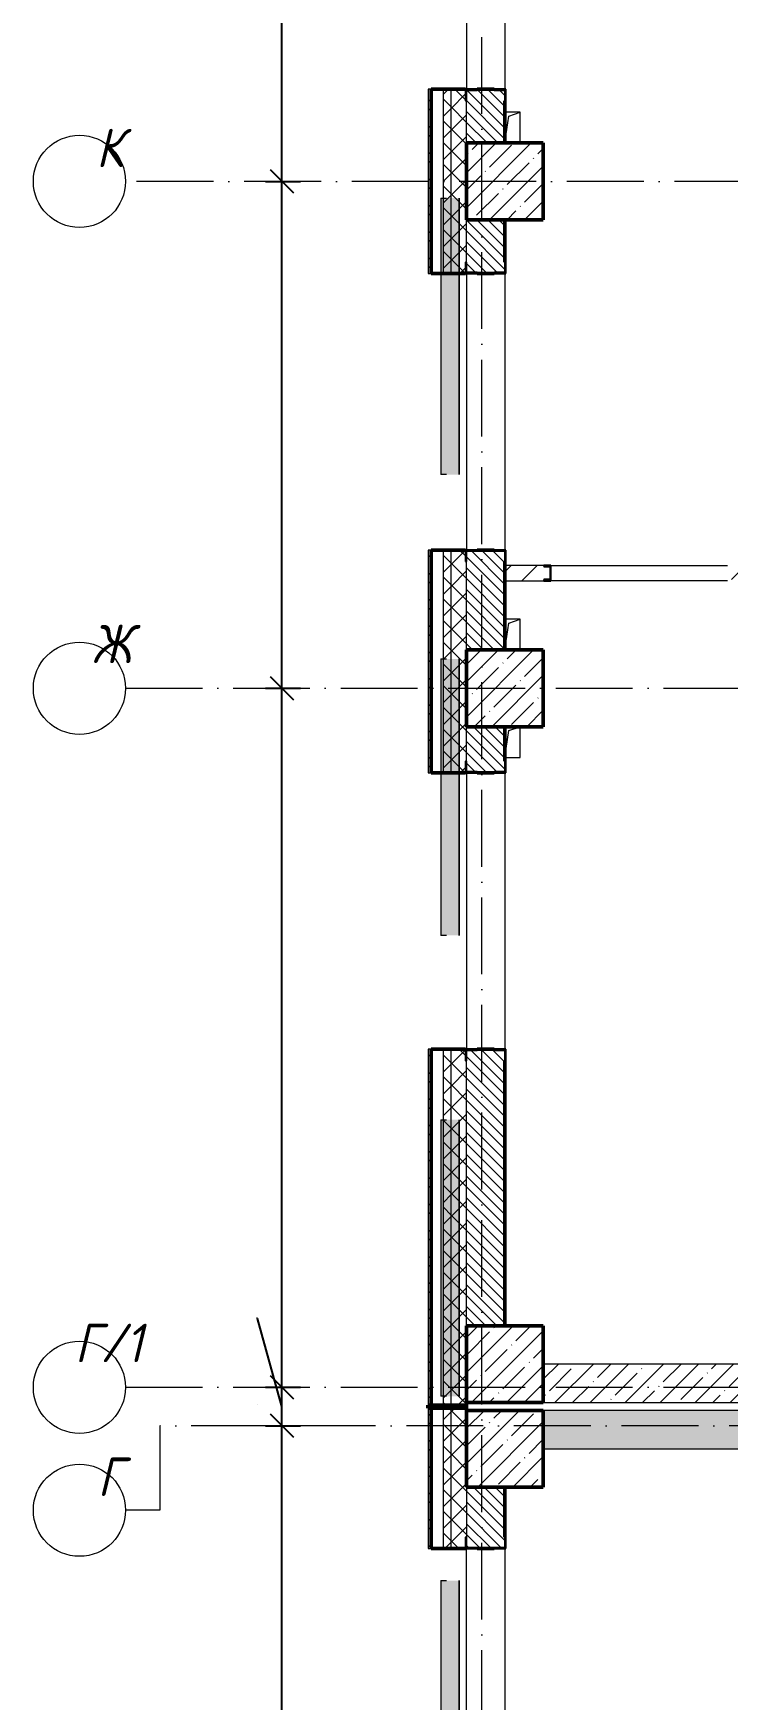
# Model space of a CAD drawing. Header units: millimetres. Extents: x -401725 to 250493, y 305116 to 802890.
# Drawn here: x -20928 to -16409, y 318141 to 328988 of the extents above; entities that cross this region are included whole.
import ezdxf

# ---------------------------------------------------------------- set-up
doc = ezdxf.new("R2010")
doc.units = ezdxf.units.MM
doc.linetypes.add('50_200_ШТРИХ_1Т_ш5_п1_п1_', pattern=[700, 500, -100, 0, -100])
for name, color, linetype, lineweight in [('A-____-____-DIMS', 7, 'Continuous', 9), ('A-GENM-____-MCUT', 7, 'Continuous', 25), ('A-GENM-____-OTLN', 7, 'Continuous', 9), ('A-GENM-____-OTLN-1', 7, 'Continuous', 25), ('A-GLAZ-____-OTLN', 7, 'Continuous', 9), ('A-WALL-____-MCUT-1', 7, 'Continuous', 9), ('A-WALL-____-MCUT-2', 7, 'Continuous', 50), ('A-WALL-____-MCUT-3', 7, 'Continuous', 9), ('A-WALL-____-OTLN', 7, 'Continuous', 9), ('A-WALL-____-PATT-1', 7, 'Continuous', 9), ('A-WALL-FNSH-MCUT-1', 7, 'Continuous', 9), ('I-WALL-____-OTLN', 7, 'Continuous', 9), ('S-COLS-____-MCUT', 7, 'Continuous', 50), ('S-COLS-____-OTLN', 7, 'Continuous', 9), ('S-GRID-____-IDEN', 7, 'Continuous', 9), ('S-GRID-____-OTLN', 7, 'Continuous', 9), ('S-GRID-____-OTLN-1', 7, '50_200_ШТРИХ_1Т_ш5_п1_п1_', 9)]:
    doc.layers.add(name, color=color, linetype=linetype, lineweight=lineweight)
doc.layers.add('A-GLAZ-____-OTLN-1', color=7, linetype='Continuous', lineweight=9, true_color=0xc0c0c0)
doc.styles.add('ISOCPEUR_I', font='isocpeui.ttf', dxfattribs={"width": 0.9, "height": 2.5})
doc.dimstyles.new('ISO-2_5_0_9К_БОЛЬШОЙ_ОСИ', dxfattribs={"dimscale": 304.8, "dimtxt": 248.995294, "dimasz": 0.492126, "dimexe": 0.393701, "dimexo": 0, "dimgap": 0, "dimtad": 1, "dimdec": 0, "dimzin": 0, "dimdsep": 46, "dimtxsty": 'ISOCPEUR_I', "dimblk1": 'OBLIQUE', "dimblk2": 'OBLIQUE', "dimsah": 1, "dimcen": 0.09, "dimdle": 0.393701, "dimazin": 0, "dimtfac": 1, "dimtdec": 4, "dimtix": 1, "dimtmove": 0, "dimatfit": 3, "dimfxl": 1, "dimtvp": 1, "dimtolj": 1, "dimtzin": 0, "dimarcsym": 2})
doc.dimstyles.new('ISO-2_5_0_9К_БОЛЬШОЙ_ОСИ_1', dxfattribs={"dimscale": 304.8, "dimtxt": 248.995294, "dimasz": 0.492126, "dimexe": 0.393701, "dimexo": 0, "dimgap": 0, "dimtad": 1, "dimdec": 0, "dimzin": 0, "dimdsep": 46, "dimtxsty": 'ISOCPEUR_I', "dimblk1": 'OBLIQUE', "dimblk2": 'OBLIQUE', "dimsah": 1, "dimcen": 0.09, "dimdle": 0.393701, "dimazin": 0, "dimtfac": 1, "dimtdec": 4, "dimtix": 1, "dimtmove": 1, "dimatfit": 3, "dimfxl": 1, "dimtvp": 1, "dimtolj": 1, "dimtzin": 0, "dimarcsym": 2})
pattern_1 = [(135, (-15659.08, 310542.9), (-35.35534, -35.35534), [])]
pattern_2 = [(45, (-15659.08, 310542.9), (-70.71068, 70.71068), []), (135, (-15659.08, 310542.9), (-70.71068, -70.71068), [])]
pattern_3 = [(45, (-15659.08, 310542.9), (-114.0493, 114.0493), []), (45, (-15545.03, 310542.9), (-114.0493, 114.0493), [201.612, -40.322, 3.353, -36.97])]
pattern_4 = [(45, (-15659.08, 310542.9), (-85.5366, 85.5366), []), (45, (-15602.06, 310542.9), (-85.5366, 85.5366), [])]

# ---------------------------------------------------------------- blocks, each defined once
blk = doc.blocks.new('BSC_Колонна _Прямоугольная - 500х500-V42-АР1_План отверстий 2 этажа в осях 1-64_А-ГГ')
at = {"layer": 'S-COLS-____-OTLN'}
h = blk.add_hatch(dxfattribs=at)
h.set_pattern_fill('FP_71', color=256, style=0, pattern_type=2)
h.set_pattern_definition([(45, (2200, -9781.04), (-114.0493, 114.0493), []), (45, (2314.05, -9781.04), (-114.0493, 114.0493), [201.612, -40.322, 3.353, -36.97])])
h.paths.add_polyline_path([(-250, -250), (250, -250), (250, 250), (-250, 250)], flags=0)
at = {"layer": 'S-COLS-____-MCUT'}
for p, q in [((250, 250), (-250, 250)), ((-250, 250), (-250, -250)), ((250, -250), (250, 250)), ((-250, -250), (250, -250))]:
    blk.add_line(p, q, dxfattribs=at)
blk = doc.blocks.new('BSC_Колонна _Прямоугольная - 500х500-V45-АР1_План отверстий 2 этажа в осях 1-64_А-ГГ')
at = {"layer": 'S-COLS-____-OTLN'}
h = blk.add_hatch(dxfattribs=at)
h.set_pattern_fill('FP_74', color=256, style=0, pattern_type=2)
h.set_pattern_definition([(45, (2200, -17481.04), (-114.0493, 114.0493), []), (45, (2314.05, -17481.04), (-114.0493, 114.0493), [201.612, -40.322, 3.353, -36.97])])
h.paths.add_polyline_path([(-250, -250), (250, -250), (250, 250), (-250, 250)], flags=0)
at = {"layer": 'S-COLS-____-MCUT'}
for p, q in [((250, 250), (-250, 250)), ((-250, 250), (-250, -250)), ((250, -250), (250, 250)), ((-250, -250), (250, -250))]:
    blk.add_line(p, q, dxfattribs=at)
blk = doc.blocks.new('BSC_Колонна _Прямоугольная - 500х500-V100-АР1_План отверстий 2 этажа в осях 1-64_А-ГГ')
at = {"layer": 'S-COLS-____-OTLN'}
h = blk.add_hatch(dxfattribs=at)
h.set_pattern_fill('FP_129', color=256, style=0, pattern_type=2)
h.set_pattern_definition([(45, (2200, -14181.04), (-114.0493, 114.0493), []), (45, (2314.05, -14181.04), (-114.0493, 114.0493), [201.612, -40.322, 3.353, -36.97])])
h.paths.add_polyline_path([(-250, -250), (250, -250), (250, 250), (-250, 250)], flags=0)
at = {"layer": 'S-COLS-____-MCUT'}
for p, q in [((250, 250), (-250, 250)), ((-250, 250), (-250, -250)), ((250, -250), (250, 250)), ((-250, -250), (250, -250))]:
    blk.add_line(p, q, dxfattribs=at)
blk = doc.blocks.new('BSC_Колонна _Прямоугольная - 500х500-V137-АР1_План отверстий 2 этажа в осях 1-64_А-ГГ')
at = {"layer": 'S-COLS-____-OTLN'}
h = blk.add_hatch(dxfattribs=at)
h.set_pattern_fill('FP_167', color=256, style=0, pattern_type=2)
h.set_pattern_definition([(45, (2200, -9231.04), (-114.0493, 114.0493), []), (45, (2314.05, -9231.04), (-114.0493, 114.0493), [201.612, -40.322, 3.353, -36.97])])
h.paths.add_polyline_path([(-250, -250), (250, -250), (250, 250), (-250, 250), (-250, 105)], flags=0)
at = {"layer": 'S-COLS-____-MCUT'}
for p, q in [((250, 250), (-250, 250)), ((-250, 250), (-250, -250)), ((250, -250), (250, 250)), ((-250, -250), (250, -250))]:
    blk.add_line(p, q, dxfattribs=at)
blk = doc.blocks.new('Фахверк_СКБ_Уголок - 250_2700-27497298-АР1_План отверстий 2 этажа в осях 1-64_А-ГГ')
at = {"layer": 'A-GENM-____-MCUT'}
for p, q in [((200, 181), (125, 181)), ((125, 181), (125, 106)), ((131, 106), (131, 175)), ((131, 175), (200, 175)), ((200, 175), (200, 181)), ((125, 106), (131, 106)), ((131, -6), (125, -6)), ((125, -6), (125, -81)), ((125, -81), (200, -81)), ((131, -75), (131, -6)), ((200, -75), (131, -75)), ((200, -81), (200, -75))]:
    blk.add_line(p, q, dxfattribs=at)
blk = doc.blocks.new('154_Стойка_СКБ_Швеллер - СМ-2180_100-28318692-АР1_План отверстий 2 этажа в осях 1-64_А-ГГ')
at = {"layer": 'A-GENM-____-MCUT'}
for p, q in [((171, 50), (125, 50)), ((125, 50), (125, -50)), ((129.5, 42.4), (171, 42.4)), ((129.5, -42.4), (129.5, 42.4)), ((171, 42.4), (171, 50)), ((125, -50), (171, -50)), ((171, -42.4), (129.5, -42.4)), ((171, -50), (171, -42.4))]:
    blk.add_line(p, q, dxfattribs=at)
blk = doc.blocks.new('Стены 5 - Стены 4-30145060-АР1_План отверстий 2 этажа в осях 1-64_А-ГГ')
at = {"layer": 'A-WALL-____-MCUT-2'}
for p, q in [((-1844, 41030), (-1844, 41010)), ((-1594, 41030), (-1844, 41030)), ((-1844, 41010), (-1594, 41010)), ((-1594, 41010), (-1594, 41030))]:
    blk.add_line(p, q, dxfattribs=at)
blk = doc.blocks.new('AR_Отверстие прямоугольное _в плите_ - AR_Отверстие прямоугольное _в плите_-V158-АР1_План отверстий 2 этажа в осях 1-64_А-ГГ')
at = {"layer": 'A-GENM-____-OTLN'}
for p, q in [((50, 100), (-50, 100)), ((-50, -100), (-25, 75)), ((-25, 75), (50, 100)), ((50, -100), (50, 100))]:
    blk.add_line(p, q, dxfattribs=at)
blk = doc.blocks.new('AR_Отверстие прямоугольное _в плите_ - AR_Отверстие прямоугольное _в плите_-30510733-АР1_План отверстий 2 этажа в осях 1-64_А-ГГ')
at = {"layer": 'A-GENM-____-OTLN'}
for p, q in [((-50, -100), (-25, 75)), ((-25, 75), (50, 100)), ((50, -100), (50, 100)), ((-50, -100), (50, -100))]:
    blk.add_line(p, q, dxfattribs=at)
blk = doc.blocks.new('Отлив_СКБ - Отлив витража_120_НВФ-31885689-АР1_План отверстий 2 этажа в осях 1-64_А-ГГ')
at = {"layer": 'A-GLAZ-____-OTLN-1'}
for points in [[(1800, 2), (1800, 120), (0, 120), (0, 2), (1103, 2)], [(1103, 0), (1800, 0), (1800, 2), (0, 2), (0, 0)]]:
    blk.add_hatch(color=256, dxfattribs=at).paths.add_polyline_path(points, flags=0)
at = {"layer": 'A-GLAZ-____-OTLN'}
for p, q in [((0, 83), (0, 120)), ((1800, 120), (0, 120)), ((1800, 120), (1800, 83)), ((0, 2), (1800, 2)), ((1800, 0), (0, 0))]:
    blk.add_line(p, q, dxfattribs=at)
blk = doc.blocks.new('Ось сетки - Круг_Ø6_00__ISO-2_5_0_9K_-25732049-АР1_План отверстий 2 этажа в осях 1-64_А-ГГ')
at = {"layer": 'S-GRID-____-IDEN'}
blk.add_circle((0, 0), 3, dxfattribs=at)
blk = doc.blocks.new('_Oblique')
at = {"color": 0, "linetype": 'ByBlock', "lineweight": -2}
blk.add_line((-0.5, -0.5), (0.5, 0.5), dxfattribs=at)
blk = doc.blocks.new('*D9296')
at = {"layer": 'A-____-____-DIMS', "color": 0, "lineweight": -2, "transparency": 16777216}
for p, q in [((-19310, 316404), (-19310, 320044)), ((-19417, 319924), (-19190, 319924)), ((-19417, 316524), (-19190, 316524))]:
    blk.add_line(p, q, dxfattribs=at)
at = {"layer": 'Defpoints', "color": 0, "transparency": 16777216}
for p in [(-19417, 319924), (-19310, 319924), (-19417, 316524)]:
    blk.add_point(p, dxfattribs=at)
at = {"layer": 'A-____-____-DIMS', "color": 0, "lineweight": -2, "transparency": 16777216, "xscale": 150, "yscale": 150, "zscale": 150}
for p, rotation in [((-19310, 319924), 90), ((-19310, 316524), 270)]:
    blk.add_blockref('_Oblique', p, dxfattribs=dict(at, rotation=rotation))
at = {"layer": 'A-____-____-DIMS', "color": 0, "transparency": 16777216, "insert": (-19312, 318224), "char_height": 2.5, "width": 781.46, "attachment_point": 5, "rotation": 90, "style": 'ISOCPEUR_I'}
blk.add_mtext('\\A1;3400', dxfattribs=at)
blk = doc.blocks.new('*D9297')
at = {"layer": 'A-____-____-DIMS', "color": 0, "lineweight": -2, "transparency": 16777216}
for p, q in [((-19470, 320621), (-19475, 320621)), ((-19310, 320049), (-19470, 320621)), ((-19310, 319804), (-19310, 320294)), ((-19417, 320174), (-19190, 320174)), ((-19417, 319924), (-19190, 319924))]:
    blk.add_line(p, q, dxfattribs=at)
at = {"layer": 'Defpoints', "color": 0, "transparency": 16777216}
for p in [(-19417, 320174), (-19310, 320174), (-19417, 319924)]:
    blk.add_point(p, dxfattribs=at)
at = {"layer": 'A-____-____-DIMS', "color": 0, "lineweight": -2, "transparency": 16777216, "xscale": 150, "yscale": 150, "zscale": 150}
for p, rotation in [((-19310, 320174), 90), ((-19310, 319924), 270)]:
    blk.add_blockref('_Oblique', p, dxfattribs=dict(at, rotation=rotation))
at = {"layer": 'A-____-____-DIMS', "color": 0, "transparency": 16777216, "insert": (-19472, 320054), "char_height": 2.5, "width": 568.86, "attachment_point": 1, "rotation": 90, "line_spacing_factor": 1.149209, "style": 'ISOCPEUR_I'}
blk.add_mtext('\\A1;250', dxfattribs=at)
blk = doc.blocks.new('*D9298')
at = {"layer": 'A-____-____-DIMS', "color": 0, "lineweight": -2, "transparency": 16777216}
for p, q in [((-19310, 320054), (-19310, 324844)), ((-19417, 324724), (-19190, 324724)), ((-19417, 320174), (-19190, 320174))]:
    blk.add_line(p, q, dxfattribs=at)
at = {"layer": 'Defpoints', "color": 0, "transparency": 16777216}
for p in [(-19417, 324724), (-19310, 324724), (-19417, 320174)]:
    blk.add_point(p, dxfattribs=at)
at = {"layer": 'A-____-____-DIMS', "color": 0, "lineweight": -2, "transparency": 16777216, "xscale": 150, "yscale": 150, "zscale": 150}
for p, rotation in [((-19310, 324724), 90), ((-19310, 320174), 270)]:
    blk.add_blockref('_Oblique', p, dxfattribs=dict(at, rotation=rotation))
at = {"layer": 'A-____-____-DIMS', "color": 0, "transparency": 16777216, "insert": (-19312, 322449), "char_height": 2.5, "width": 781.46, "attachment_point": 5, "rotation": 90, "style": 'ISOCPEUR_I'}
blk.add_mtext('\\A1;4550', dxfattribs=at)
blk = doc.blocks.new('*D9299')
at = {"layer": 'A-____-____-DIMS', "color": 0, "lineweight": -2, "transparency": 16777216}
for p, q in [((-19310, 324604), (-19310, 328144)), ((-19417, 328024), (-19190, 328024)), ((-19417, 324724), (-19190, 324724))]:
    blk.add_line(p, q, dxfattribs=at)
at = {"layer": 'Defpoints', "color": 0, "transparency": 16777216}
for p in [(-19417, 328024), (-19310, 328024), (-19417, 324724)]:
    blk.add_point(p, dxfattribs=at)
at = {"layer": 'A-____-____-DIMS', "color": 0, "lineweight": -2, "transparency": 16777216, "xscale": 150, "yscale": 150, "zscale": 150}
for p, rotation in [((-19310, 328024), 90), ((-19310, 324724), 270)]:
    blk.add_blockref('_Oblique', p, dxfattribs=dict(at, rotation=rotation))
at = {"layer": 'A-____-____-DIMS', "color": 0, "transparency": 16777216, "insert": (-19312, 326374), "char_height": 2.5, "width": 758.48, "attachment_point": 5, "rotation": 90, "style": 'ISOCPEUR_I'}
blk.add_mtext('\\A1;3300', dxfattribs=at)
blk = doc.blocks.new('*D9300')
at = {"layer": 'A-____-____-DIMS', "color": 0, "lineweight": -2, "transparency": 16777216}
for p, q in [((-19310, 327904), (-19310, 334144)), ((-19417, 334024), (-19190, 334024)), ((-19417, 328024), (-19190, 328024))]:
    blk.add_line(p, q, dxfattribs=at)
at = {"layer": 'Defpoints', "color": 0, "transparency": 16777216}
for p in [(-19417, 334024), (-19310, 334024), (-19417, 328024)]:
    blk.add_point(p, dxfattribs=at)
at = {"layer": 'A-____-____-DIMS', "color": 0, "lineweight": -2, "transparency": 16777216, "xscale": 150, "yscale": 150, "zscale": 150}
for p, rotation in [((-19310, 334024), 90), ((-19310, 328024), 270)]:
    blk.add_blockref('_Oblique', p, dxfattribs=dict(at, rotation=rotation))
at = {"layer": 'A-____-____-DIMS', "color": 0, "transparency": 16777216, "insert": (-19312, 331024), "char_height": 2.5, "width": 758.48, "attachment_point": 5, "rotation": 90, "style": 'ISOCPEUR_I'}
blk.add_mtext('\\A1;6000', dxfattribs=at)

msp = doc.modelspace()

# ---------------------------------------------------------------- hatches: boundary and pattern name
at = {"layer": 'A-WALL-____-PATT-1'}
h = msp.add_hatch(dxfattribs=at)
h.set_pattern_fill('FP_3', color=256, style=0, pattern_type=2)
h.set_pattern_definition(pattern_4)
h.paths.add_polyline_path([(-18359.0813, 320058.9433), (-18339.0813, 320058.9433), (-18339.0813, 322373.9433), (-18359.0813, 322373.9433), (-18359.0813, 321598.7378)], flags=0)
h.paths.add_polyline_path([(-18339.0813, 324173.9433), (-18339.0813, 325623.9433), (-18359.0813, 325623.9433), (-18359.0813, 324173.9433)], flags=0)
h.paths.add_polyline_path([(-18339.0813, 327423.9433), (-18339.0813, 328623.9433), (-18359.0813, 328623.9433), (-18359.0813, 327423.9433)], flags=0)
h.paths.add_polyline_path([(-18359.0813, 330423.9433), (-18339.0813, 330423.9433), (-18339.0813, 331623.9433), (-18359.0813, 331623.9433)], flags=0)
h.paths.add_polyline_path([(-18339.0813, 333423.9433), (-18339.0813, 334623.9433), (-18359.0813, 334623.9433), (-18359.0813, 333423.9433)], flags=0)
h.paths.add_polyline_path([(-18339.0813, 336423.9433), (-18339.0813, 337348.9433), (-18359.0813, 337348.9433), (-18359.0813, 336423.9433)], flags=0)
h = msp.add_hatch(dxfattribs=at)
h.set_pattern_fill('FP_1', color=256, style=0, pattern_type=2)
h.set_pattern_definition(pattern_2)
h.paths.add_polyline_path([(-18209.0813, 320058.9433), (-18209.0813, 322373.9433), (-18259.0813, 322373.9433), (-18259.0813, 320058.9433)], flags=0)
h.paths.add_polyline_path([(-18209.0813, 324173.9433), (-18209.0813, 325623.9433), (-18259.0813, 325623.9433), (-18259.0813, 324173.9433)], flags=0)
h.paths.add_polyline_path([(-18209.0813, 327423.9433), (-18209.0813, 328623.9433), (-18259.0813, 328623.9433), (-18259.0813, 327423.9433)], flags=0)
h.paths.add_polyline_path([(-18259.0813, 330423.9433), (-18209.0813, 330423.9433), (-18209.0813, 331623.9433), (-18259.0813, 331623.9433)], flags=0)
h.paths.add_polyline_path([(-18209.0813, 333423.9433), (-18209.0813, 334623.9433), (-18259.0813, 334623.9433), (-18259.0813, 333423.9433)], flags=0)
h.paths.add_polyline_path([(-18209.0813, 336423.9433), (-18209.0813, 337273.9433), (-18259.0813, 337273.9433), (-18259.0813, 336423.9433)], flags=0)
h = msp.add_hatch(dxfattribs=at)
h.set_pattern_fill('FP_1', color=256, style=0, pattern_type=2)
h.set_pattern_definition(pattern_2)
h.paths.add_polyline_path([(-18209.0813, 320058.9433), (-18109.0813, 320058.9433), (-18109.0813, 322298.9433), (-18115.0813, 322298.9433), (-18115.0813, 322373.9433), (-18209.0813, 322373.9433), (-18209.0813, 320073.9433)], flags=0)
h.paths.add_polyline_path([(-18115.0813, 324173.9433), (-18115.0813, 324248.9433), (-18109.0813, 324248.9433), (-18109.0813, 325548.9433), (-18115.0813, 325548.9433), (-18115.0813, 325623.9433), (-18209.0813, 325623.9433), (-18209.0813, 324173.9433)], flags=0)
h.paths.add_polyline_path([(-18115.0813, 327423.9433), (-18115.0813, 327498.9433), (-18109.0813, 327498.9433), (-18109.0813, 328548.9433), (-18115.0813, 328548.9433), (-18115.0813, 328623.9433), (-18209.0813, 328623.9433), (-18209.0813, 327423.9433)], flags=0)
h.paths.add_polyline_path([(-18209.0813, 330423.9433), (-18115.0813, 330423.9433), (-18115.0813, 330498.9433), (-18109.0813, 330498.9433), (-18109.0813, 331548.9433), (-18115.0813, 331548.9433), (-18115.0813, 331623.9433), (-18209.0813, 331623.9433), (-18209.0813, 330429.9433)], flags=0)
h.paths.add_polyline_path([(-18115.0813, 333423.9433), (-18115.0813, 333498.9433), (-18109.0813, 333498.9433), (-18109.0813, 334548.9433), (-18115.0813, 334548.9433), (-18115.0813, 334623.9433), (-18209.0813, 334623.9433), (-18209.0813, 333423.9433)], flags=0)
h.paths.add_polyline_path([(-18209.0813, 336423.9433), (-18115.0813, 336423.9433), (-18115.0813, 336498.9433), (-18109.0813, 336498.9433), (-18109.0813, 337273.9433), (-18209.0813, 337273.9433), (-18209.0813, 336429.9433)], flags=0)
h = msp.add_hatch(dxfattribs=at)
h.set_pattern_fill('FP_6', color=256, style=0, pattern_type=2)
h.set_pattern_definition(pattern_1)
h.paths.add_polyline_path([(-18109.0813, 328273.9433), (-17859.0813, 328273.9433), (-17859.0813, 328617.9433), (-17928.0813, 328617.9433), (-17928.0813, 328623.9433), (-18040.0813, 328623.9433), (-18040.0813, 328617.9433), (-18109.0813, 328617.9433), (-18109.0813, 328478.6898)], flags=0)
h.paths.add_polyline_path([(-17928.0813, 330423.9433), (-17928.0813, 330429.9433), (-17859.0813, 330429.9433), (-17859.0813, 331617.9433), (-17928.0813, 331617.9433), (-17928.0813, 331623.9433), (-18040.0813, 331623.9433), (-18040.0813, 331617.9433), (-18109.0813, 331617.9433), (-18109.0813, 330429.9433), (-18040.0813, 330429.9433), (-18040.0813, 330423.9433)], flags=0)
h.paths.add_polyline_path([(-17928.0813, 333423.9433), (-17928.0813, 333429.9433), (-17859.0813, 333429.9433), (-17859.0813, 333773.9433), (-18109.0813, 333773.9433), (-18109.0813, 333429.9433), (-18040.0813, 333429.9433), (-18040.0813, 333423.9433)], flags=0)
h = msp.add_hatch(dxfattribs=at)
h.set_pattern_fill('FP_6', color=256, style=0, pattern_type=2)
h.set_pattern_definition(pattern_1)
h.paths.add_polyline_path([(-18109.0813, 324973.9433), (-17859.0813, 324973.9433), (-17859.0813, 325617.9433), (-17928.0813, 325617.9433), (-17928.0813, 325623.9433), (-18040.0813, 325623.9433), (-18040.0813, 325617.9433), (-18109.0813, 325617.9433), (-18109.0813, 325038.7138)], flags=0)
h.paths.add_polyline_path([(-17928.0813, 327423.9433), (-17928.0813, 327429.9433), (-17859.0813, 327429.9433), (-17859.0813, 327773.9433), (-18109.0813, 327773.9433), (-18109.0813, 327429.9433), (-18040.0813, 327429.9433), (-18040.0813, 327423.9433)], flags=0)
h = msp.add_hatch(dxfattribs=at)
h.set_pattern_fill('FP_4', color=256, style=0, pattern_type=2)
h.set_pattern_definition([(45, (-15659.08, 310542.9), (-84.8528, 84.8528), [])])
h.paths.add_polyline_path([(-10859.0813, 325423.9433), (-10859.0813, 325523.9433), (-13759.0813, 325523.9433), (-13759.0813, 325423.9433), (-12137.8423, 325423.9433)], flags=0)
h.paths.add_polyline_path([(-13809.0813, 325423.9433), (-13809.0813, 325426.9433), (-13762.0813, 325426.9433), (-13762.0813, 325520.9433), (-13809.0813, 325520.9433), (-13809.0813, 325523.9433), (-16363.0813, 325523.1144), (-16363.0813, 325516.3433), (-16404.5813, 325516.3433), (-16404.5813, 325431.5433), (-16363.0813, 325431.5433), (-16363.0813, 325423.9433), (-15672.7709, 325423.9433)], flags=0)
h.paths.add_polyline_path([(-17859.0813, 325423.9433), (-17605.0813, 325423.9433), (-17605.0813, 325431.5433), (-17563.5813, 325431.5433), (-17563.5813, 325516.3433), (-17605.0813, 325516.3433), (-17605.0813, 325523.9433), (-17859.0813, 325523.9433), (-17859.0813, 325431.5433)], flags=0)
h = msp.add_hatch(dxfattribs=at)
h.set_pattern_fill('FP_6', color=256, style=0, pattern_type=2)
h.set_pattern_definition(pattern_1)
h.paths.add_polyline_path([(-18109.0813, 320573.9433), (-17859.0813, 320573.9433), (-17859.9146, 322367.9433), (-17928.0813, 322367.9433), (-17928.0813, 322373.9433), (-18040.0813, 322373.9433), (-18040.0813, 322367.9433), (-18109.0813, 322367.9433), (-18109.0813, 321598.7378)], flags=0)
h.paths.add_polyline_path([(-17928.0813, 324173.9433), (-17928.0813, 324179.9433), (-17859.0813, 324179.9433), (-17859.0813, 324473.9433), (-18109.0813, 324473.9433), (-18109.0813, 324179.9433), (-18040.0813, 324179.9433), (-18040.0813, 324173.9433)], flags=0)
h = msp.add_hatch(dxfattribs=at)
h.set_pattern_fill('FP_25', color=256, style=0, pattern_type=2)
h.set_pattern_definition(pattern_3)
h.paths.add_polyline_path([(-11254.1102, 320073.9433), (-10559.0813, 320073.9433), (-10559.0813, 320323.9433), (-17609.0813, 320323.9433), (-17609.0813, 320073.9433), (-12137.8423, 320073.9433)], flags=0)
h = msp.add_hatch(dxfattribs=at)
h.set_pattern_fill('FP_3', color=256, style=0, pattern_type=2)
h.set_pattern_definition(pattern_4)
h.paths.add_polyline_path([(-18359.0813, 308373.9433), (-18339.0813, 308373.9433), (-18339.0813, 312773.9433), (-18359.0813, 312773.9433), (-18359.0813, 311278.8098)], flags=0)
h.paths.add_polyline_path([(-18359.0813, 314573.9433), (-18339.0813, 314573.9433), (-18339.0813, 317323.9433), (-18359.0813, 317323.9433), (-18359.0813, 314718.7858)], flags=0)
h.paths.add_polyline_path([(-18339.0813, 319123.9433), (-18339.0813, 320038.9433), (-18359.0813, 320038.9433), (-18359.0813, 319123.9433)], flags=0)
h = msp.add_hatch(dxfattribs=at)
h.set_pattern_fill('FP_1', color=256, style=0, pattern_type=2)
h.set_pattern_definition(pattern_2)
h.paths.add_polyline_path([(-18259.0813, 308473.9433), (-18209.0813, 308473.9433), (-18209.0813, 312773.9433), (-18259.0813, 312773.9433), (-18259.0813, 311278.8098)], flags=0)
h.paths.add_polyline_path([(-18209.0813, 314573.9433), (-18209.0813, 317323.9433), (-18259.0813, 317323.9433), (-18259.0813, 314573.9433)], flags=0)
h.paths.add_polyline_path([(-18209.0813, 319123.9433), (-18209.0813, 320058.9433), (-18259.0813, 320058.9433), (-18259.0813, 319123.9433)], flags=0)
h = msp.add_hatch(dxfattribs=at)
h.set_pattern_fill('FP_1', color=256, style=0, pattern_type=2)
h.set_pattern_definition(pattern_2)
h.paths.add_polyline_path([(-18209.0813, 308523.9433), (-18109.0813, 308523.9433), (-18109.0813, 312773.9433), (-18209.0813, 312773.9433), (-18209.0813, 311278.8098)], flags=0)
h.paths.add_polyline_path([(-18109.0813, 314573.9433), (-18109.0813, 317248.9433), (-18115.0813, 317248.9433), (-18115.0813, 317323.9433), (-18209.0813, 317323.9433), (-18209.0813, 314573.9433)], flags=0)
h.paths.add_polyline_path([(-18115.0813, 319123.9433), (-18115.0813, 319198.9433), (-18109.0813, 319198.9433), (-18109.0813, 320058.9433), (-18209.0813, 320058.9433), (-18209.0813, 319123.9433)], flags=0)
h = msp.add_hatch(dxfattribs=at)
h.set_pattern_fill('FP_25', color=256, style=0, pattern_type=2)
h.set_pattern_definition(pattern_3)
h.paths.add_polyline_path([(6990.9187, 319773.9433), (7890.9187, 319773.9433), (7890.9187, 320023.9433), (6990.9187, 320023.9433)], flags=0)
h.paths.add_polyline_path([(4890.9187, 319773.9433), (4890.9187, 320023.9433), (-2759.0813, 320023.9433), (-2759.0813, 319773.9433), (2001.872, 319773.9433)], flags=0)
h.paths.add_polyline_path([(-4859.0813, 319773.9433), (-4859.0813, 320023.9433), (-6059.0813, 320023.9433), (-6059.0813, 319773.9433), (-5067.9852, 319773.9433)], flags=0)
h.paths.add_polyline_path([(-10370.378, 319773.9433), (-10059.0813, 319773.9433), (-10059.0813, 320023.9433), (-17609.0813, 320023.9433), (-17609.0813, 319773.9433), (-12137.8423, 319773.9433)], flags=0)
h = msp.add_hatch(dxfattribs=at)
h.set_pattern_fill('FP_6', color=256, style=0, pattern_type=2)
h.set_pattern_definition(pattern_1)
h.paths.add_polyline_path([(-18109.0813, 316873.9433), (-17859.0813, 316873.9433), (-17859.0813, 317317.9433), (-17928.0813, 317317.9433), (-17928.0813, 317323.9433), (-18040.0813, 317323.9433), (-18040.0813, 317317.9433), (-18109.0813, 317317.9433), (-18109.0813, 317248.9433)], flags=0)
h.paths.add_polyline_path([(-18040.0813, 319123.9433), (-17928.0813, 319123.9433), (-17928.0813, 319129.9433), (-17859.0813, 319129.9433), (-17859.0813, 319523.9433), (-18109.0813, 319523.9433), (-18109.0813, 319129.9433), (-18040.0813, 319129.9433)], flags=0)

# ---------------------------------------------------------------- linework, layer by layer
at = {"layer": 'A-WALL-____-MCUT-1'}
for p, q in [((-10559.0813, 320323.9433), (-17609.0813, 320323.9433)), ((-17609.0813, 320073.9433), (-10559.0813, 320073.9433)), ((-10059.0813, 320023.9433), (-17609.0813, 320023.9433)), ((-17609.0813, 319773.9433), (-10059.0813, 319773.9433))]:
    msp.add_line(p, q, dxfattribs=at)
at = {"layer": 'A-WALL-____-MCUT-2'}
for p, q in [((-18115.0813, 328623.9433), (-18339.0813, 328623.9433)), ((-18339.0813, 328623.9433), (-18339.0813, 327423.9433)), ((-17928.0813, 328623.9433), (-18040.0813, 328623.9433)), ((-17859.0813, 328273.9433), (-17859.0813, 328548.9433)), ((-17859.0813, 327498.9433), (-17859.0813, 327773.9433)), ((-18339.0813, 327423.9433), (-18115.0813, 327423.9433)), ((-18040.0813, 327423.9433), (-17928.0813, 327423.9433)), ((-18115.0813, 325623.9433), (-18339.0813, 325623.9433)), ((-18339.0813, 325623.9433), (-18339.0813, 324173.9433)), ((-17928.0813, 325623.9433), (-18040.0813, 325623.9433)), ((-17859.0813, 324973.9433), (-17859.0813, 325548.9433)), ((-17859.0813, 324248.9433), (-17859.0813, 324473.9433)), ((-18339.0813, 324173.9433), (-18115.0813, 324173.9433)), ((-18040.0813, 324173.9433), (-17928.0813, 324173.9433)), ((-18115.0813, 322373.9433), (-18339.0813, 322373.9433)), ((-18339.0813, 322373.9433), (-18339.0813, 319123.9433)), ((-17928.0813, 322373.9433), (-18040.0813, 322373.9433)), ((-17859.0813, 320573.9433), (-17859.0813, 322298.9433)), ((-18109.0813, 320023.9433), (-18109.0813, 320073.9433)), ((-17859.0813, 319198.9433), (-17859.0813, 319523.9433)), ((-18339.0813, 319123.9433), (-18115.0813, 319123.9433)), ((-18040.0813, 319123.9433), (-17928.0813, 319123.9433))]:
    msp.add_line(p, q, dxfattribs=at)
at = {"layer": 'A-WALL-____-MCUT-3'}
for p, q in [((-18259.0813, 327423.9433), (-18259.0813, 328623.9433)), ((-18209.0813, 327423.9433), (-18209.0813, 328623.9433)), ((-18109.0813, 328273.9433), (-18109.0813, 328548.9433)), ((-18109.0813, 327498.9433), (-18109.0813, 327773.9433)), ((-18259.0813, 324173.9433), (-18259.0813, 325623.9433)), ((-18209.0813, 324173.9433), (-18209.0813, 325623.9433)), ((-18109.0813, 324973.9433), (-18109.0813, 325548.9433)), ((-18109.0813, 324248.9433), (-18109.0813, 324473.9433)), ((-18259.0813, 319123.9433), (-18259.0813, 322373.9433)), ((-18209.0813, 319123.9433), (-18209.0813, 322373.9433)), ((-18109.0813, 320573.9433), (-18109.0813, 322298.9433)), ((-18109.0813, 319523.9433), (-18109.0813, 319198.9433))]:
    msp.add_line(p, q, dxfattribs=at)
at = {"layer": 'A-WALL-____-OTLN'}
for p, q in [((-18109.0813, 330423.9433), (-18109.0813, 328623.9433)), ((-17859.0813, 330423.9433), (-17859.0813, 328623.9433)), ((-18109.0813, 327423.9433), (-18109.0813, 325623.9433)), ((-17859.0813, 327423.9433), (-17859.0813, 325623.9433)), ((-18109.0813, 324173.9433), (-18109.0813, 322373.9433)), ((-17859.0813, 324173.9433), (-17859.0813, 322373.9433)), ((-18109.0813, 317323.9433), (-18109.0813, 319123.9433)), ((-17859.0813, 319123.9433), (-17859.0813, 317323.9433))]:
    msp.add_line(p, q, dxfattribs=at)
at = {"layer": 'A-WALL-FNSH-MCUT-1'}
for p, q in [((-18359.0813, 328623.9433), (-18359.0813, 327423.9433)), ((-18339.0813, 328623.9433), (-18359.0813, 328623.9433)), ((-18359.0813, 327423.9433), (-18339.0813, 327423.9433)), ((-18359.0813, 325623.9433), (-18359.0813, 324173.9433)), ((-18339.0813, 325623.9433), (-18359.0813, 325623.9433)), ((-17605.0813, 325523.9433), (-17859.0813, 325523.9433)), ((-17859.0813, 325423.9433), (-17605.0813, 325423.9433)), ((-18359.0813, 324173.9433), (-18339.0813, 324173.9433)), ((-18359.0813, 322373.9433), (-18359.0813, 320058.9433)), ((-18339.0813, 322373.9433), (-18359.0813, 322373.9433)), ((-18359.0813, 320058.9433), (-18339.0813, 320058.9433)), ((-18359.0813, 320038.9433), (-18359.0813, 319123.9433)), ((-18339.0813, 320038.9433), (-18359.0813, 320038.9433)), ((-18359.0813, 319123.9433), (-18339.0813, 319123.9433))]:
    msp.add_line(p, q, dxfattribs=at)
at = {"layer": 'I-WALL-____-OTLN'}
for p, q in [((-17559.0813, 325523.9433), (-16409.0813, 325523.9433)), ((-16409.0813, 325423.9433), (-17559.0813, 325423.9433))]:
    msp.add_line(p, q, dxfattribs=at)
at = {"layer": 'S-GRID-____-OTLN'}
for p, q in [((-20104.6453, 319923.9433), (-20104.6453, 319373.6169)), ((-20104.6453, 319373.6169), (-20327.8515, 319373.6169))]:
    msp.add_line(p, q, dxfattribs=at)
at = {"layer": 'S-GRID-____-OTLN-1'}
for p, q in [((-18009.0813, 306060.2949), (-18009.0813, 360423.8609)), ((11048.6579, 328023.9433), (-20327.8515, 328023.9433)), ((-20327.8515, 324723.9433), (11048.6579, 324723.9433)), ((-20327.8515, 320173.9433), (8211.5194, 320173.9433)), ((88415.3253, 319923.9433), (-20104.6453, 319923.9433))]:
    msp.add_line(p, q, dxfattribs=at)

# ---------------------------------------------------------------- block references
at = {"layer": 'A-GENM-____-OTLN'}
for name, p in [('AR_Отверстие прямоугольное _в плите_ - AR_Отверстие прямоугольное _в плите_-V158-АР1_План отверстий 2 этажа в осях 1-64_А-ГГ', (-17809.0813, 328373.9433)), ('AR_Отверстие прямоугольное _в плите_ - AR_Отверстие прямоугольное _в плите_-V158-АР1_План отверстий 2 этажа в осях 1-64_А-ГГ', (-17809.0813, 325073.9433)), ('AR_Отверстие прямоугольное _в плите_ - AR_Отверстие прямоугольное _в плите_-30510733-АР1_План отверстий 2 этажа в осях 1-64_А-ГГ', (-17809.0813, 324373.9433))]:
    msp.add_blockref(name, p, dxfattribs=at)
at = {"layer": 'A-GENM-____-OTLN-1'}
for name, p, rotation in [('Фахверк_СКБ_Уголок - 250_2700-27497298-АР1_План отверстий 2 этажа в осях 1-64_А-ГГ', (-18034.0813, 328748.9433), 269.9999999999999), ('Фахверк_СКБ_Уголок - 250_2700-27497298-АР1_План отверстий 2 этажа в осях 1-64_А-ГГ', (-17934.0813, 327298.9433), 89.99999999999991), ('Фахверк_СКБ_Уголок - 250_2700-27497298-АР1_План отверстий 2 этажа в осях 1-64_А-ГГ', (-18034.0813, 325748.9433), 269.9999999999999), ('154_Стойка_СКБ_Швеллер - СМ-2180_100-28318692-АР1_План отверстий 2 этажа в осях 1-64_А-ГГ', (-17434.0813, 325473.9433), 180), ('Фахверк_СКБ_Уголок - 250_2700-27497298-АР1_План отверстий 2 этажа в осях 1-64_А-ГГ', (-17934.0813, 324048.9433), 89.99999999999991), ('Фахверк_СКБ_Уголок - 250_2700-27497298-АР1_План отверстий 2 этажа в осях 1-64_А-ГГ', (-18034.0813, 322498.9433), 269.9999999999999), ('Фахверк_СКБ_Уголок - 250_2700-27497298-АР1_План отверстий 2 этажа в осях 1-64_А-ГГ', (-17934.0813, 318998.9433), 89.99999999999991)]:
    msp.add_blockref(name, p, dxfattribs=dict(at, rotation=rotation))
at = {"layer": 'A-GLAZ-____-OTLN', "rotation": 90}
for p in [(-18155.5663, 326115.553), (-18155.5663, 323115.553), (-18155.5663, 320115.553), (-18155.5663, 317115.553)]:
    msp.add_blockref('Отлив_СКБ - Отлив витража_120_НВФ-31885689-АР1_План отверстий 2 этажа в осях 1-64_А-ГГ', p, dxfattribs=at)
at = {"layer": 'A-WALL-____-OTLN'}
msp.add_blockref('Стены 5 - Стены 4-30145060-АР1_План отверстий 2 этажа в осях 1-64_А-ГГ', (-16515.5695, 279028.7012), dxfattribs=at)
at = {"layer": 'S-COLS-____-OTLN'}
for name, p in [('BSC_Колонна _Прямоугольная - 500х500-V45-АР1_План отверстий 2 этажа в осях 1-64_А-ГГ', (-17859.0813, 328023.9433)), ('BSC_Колонна _Прямоугольная - 500х500-V100-АР1_План отверстий 2 этажа в осях 1-64_А-ГГ', (-17859.0813, 324723.9433)), ('BSC_Колонна _Прямоугольная - 500х500-V42-АР1_План отверстий 2 этажа в осях 1-64_А-ГГ', (-17859.0813, 320323.9433)), ('BSC_Колонна _Прямоугольная - 500х500-V137-АР1_План отверстий 2 этажа в осях 1-64_А-ГГ', (-17859.0813, 319773.9433))]:
    msp.add_blockref(name, p, dxfattribs=at)
at = {"layer": 'S-GRID-____-IDEN', "xscale": 99.99999999999993, "yscale": 99.99999999999993, "zscale": 99.99999999999993}
for p, rotation in [((-20627.8515, 328023.9433), 89.9999999999998), ((-20627.8515, 324723.9433), 269.9999999999996), ((-20627.8515, 320173.9433), 269.9999999999996), ((-20627.8515, 319373.6169), 89.99999999999982)]:
    msp.add_blockref('Ось сетки - Круг_Ø6_00__ISO-2_5_0_9K_-25732049-АР1_План отверстий 2 этажа в осях 1-64_А-ГГ', p, dxfattribs=dict(at, rotation=rotation))

# ---------------------------------------------------------------- texts
at = {"layer": 'S-GRID-____-IDEN', "char_height": 250, "attachment_point": 1, "style": 'ISOCPEUR_I'}
for s, insert, width in [('\\fISOCPEUR|b0|i1|c204|p34|;\\W.9;К', (-20519.0068, 328367.2728), 223.670812), ('\\fISOCPEUR|b0|i1|c204|p34|;\\W.9;Ж', (-20548.0159, 325137.8294), 281.392312), ('\\fISOCPEUR|b0|i1|c204|p34|;\\W.9;Г', (-20657.8159, 320587.8294), 202.02525), ('/1', (-20491.1284, 320587.8294), 346.329), ('\\fISOCPEUR|b0|i1|c204|p34|;\\W.9;Г', (-20510.0068, 319716.9464), 202.02525)]:
    msp.add_mtext(s, dxfattribs=dict(at, insert=insert, width=width))

# ---------------------------------------------------------------- dimensions: what is measured, and where the dimension line sits
at = {"layer": 'A-____-____-DIMS'}
for base, p1, p2, override, picture, middle in [((-19310.4769, 334023.9433), (-19416.5429, 328023.9433), (-19416.5429, 334023.9433), {"dimpost": '<>', "dimfxl": 6000}, '*D9300', (-19311.7269, 331023.9433)), ((-19310.4769, 328023.9433), (-19416.5429, 324723.9433), (-19416.5429, 328023.9433), {"dimpost": '<>', "dimfxl": 3300}, '*D9299', (-19311.7269, 326373.9433)), ((-19310.4769, 324723.9433), (-19416.5429, 320173.9433), (-19416.5429, 324723.9433), {"dimpost": '<>', "dimfxl": 4550}, '*D9298', (-19311.7269, 322448.9433)), ((-19310.4769, 319923.9433), (-19416.5429, 316523.9433), (-19416.5429, 319923.9433), {"dimpost": '<>', "dimfxl": 3400}, '*D9296', (-19311.7269, 318223.9433))]:
    dim = msp.add_linear_dim(base=base, p1=p1, p2=p2, angle=90, dimstyle='ISO-2_5_0_9К_БОЛЬШОЙ_ОСИ', override=override, dxfattribs=at)
    dim.commit()
    dim.dimension.update_dxf_attribs({"geometry": picture, "text_midpoint": middle})
dim = msp.add_linear_dim(base=(-19310.4769, 320173.9433), p1=(-19416.5429, 319923.9433), p2=(-19416.5429, 320173.9433), angle=90, dimstyle='ISO-2_5_0_9К_БОЛЬШОЙ_ОСИ_1', override={"dimpost": '<>', "dimfxl": 250}, dxfattribs=at)
dim.commit()
dim.dimension.update_dxf_attribs({"geometry": '*D9297', "text_midpoint": (-19470.4241, 320620.7952), "dimtype": 160, "text_rotation": 90})

doc.saveas('drawing.dxf')
